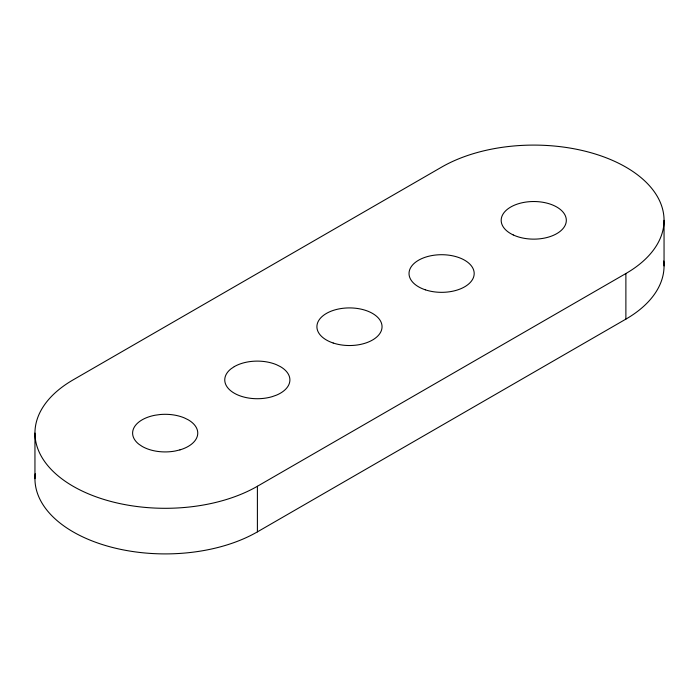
<?xml version="1.0" encoding="UTF-8"?>
<svg xmlns="http://www.w3.org/2000/svg" width="699" height="699" viewBox="0 0 699 699"><rect width="100%" height="100%" fill="white"/><g stroke="black" fill="none" stroke-linecap="round" stroke-linejoin="round"><path stroke-width="1.05" d="M257.398 486.268L625.885 273.527A130.302 75.23 0 0 0 625.885 167.131A130.302 75.23 0 0 0 441.602 167.131L73.115 379.88A130.302 75.23 0 0 0 73.115 486.268A130.302 75.23 0 0 0 257.398 486.268L257.398 531.869A130.302 75.23 0 0 1 111.473 547.195A130.302 75.23 0 0 1 35.23 473.747M257.398 531.869L625.885 319.12A130.302 75.23 0 0 0 663.77 261.007M664.05 220.325L664.05 265.926M625.885 273.527L625.885 319.12M34.95 433.074L34.95 478.675M234.296 366.617L230.976 368.862A32.573 18.812 0 0 0 232.557 392.13A32.573 18.812 0 0 0 272.121 396.674L276.472 395.136A32.573 18.812 0 0 0 280.36 366.617L276.472 364.703A32.573 18.812 0 0 0 234.296 366.617M179.975 449.868L175.257 451.004A32.573 18.812 0 0 1 142.15 446.408L138.83 444.171A32.573 18.812 0 0 1 155.126 415.223L160.088 414.533A32.573 18.812 0 0 1 184.335 417.897L188.223 419.811A32.573 18.812 0 0 1 179.975 449.868M513.241 234.943A32.573 18.812 0 0 0 565.919 223.269A32.573 18.812 0 0 0 522.074 202.771A32.573 18.812 0 0 0 513.241 234.943M425.315 289.814A32.573 18.812 0 0 0 474.184 273.527A32.573 18.812 0 0 0 425.315 257.232A32.573 18.812 0 0 0 425.315 289.814M333.178 343.008A32.573 18.812 0 0 0 382.047 326.721A32.573 18.812 0 0 0 333.178 310.435A32.573 18.812 0 0 0 333.178 343.008"/></g></svg>
